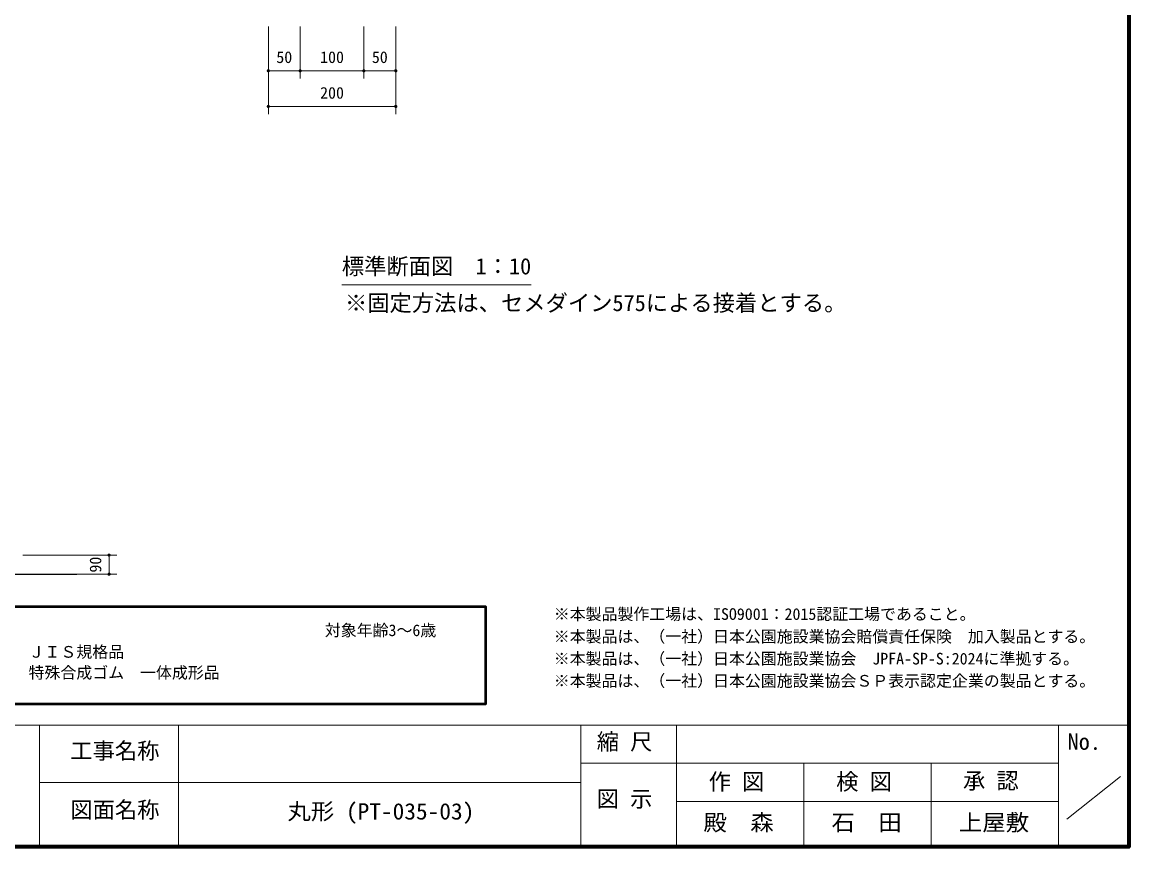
# Model space of a CAD drawing. Units: millimetres at full size, sheet at 1:10, with parts at other scales. Extents: x 150 to 4050, y 150 to 2820.
# Drawn here: x 2313 to 4050, y 150 to 1445 of the extents above; entities that cross this region are included whole.
import ezdxf
from ezdxf.enums import TextEntityAlignment as Align

# ---------------------------------------------------------------- set-up
doc = ezdxf.new("R2010")
doc.units = ezdxf.units.MM
doc.header["$LTSCALE"] = 10
for name, color, linetype in [('D-BGD-TXT', 7, 'Continuous'), ('D-DOC\u3000文章(説明、指示、参照事項等)', 7, 'Continuous'), ('D-MTR-TXT\u3000文字列、数量表示文字列', 7, 'Continuous')]:
    doc.layers.add(name, color=color, linetype=linetype)
for name, color, linetype, lineweight in [('D-STR-DIM\u3000寸法線、寸法値', 7, 'Continuous', 13), ('D-STR-HTXT\u3000旗上げ', 7, 'Continuous', 13), ('D-STR\u3000構造物外形線', 1, 'Continuous', 25), ('D-TTL', 7, 'Continuous', 70), ('D-TTL-FRAM', 7, 'Continuous', 13), ('D-TTL-FRAM\u3000タイトル枠、凡例図枠', 2, 'Continuous', 50), ('D-TTL-TXT', 7, 'Continuous', 13)]:
    doc.layers.add(name, color=color, linetype=linetype, lineweight=lineweight)
doc.styles.add('ＭＳ ゴシック', font='')
doc.styles.get('ＭＳ ゴシック').set_extended_font_data('MS Gothic')

# ---------------------------------------------------------------- blocks, each defined once
blk = doc.blocks.new('filled_dot')
at = {"color": 0, "linetype": 'Continuous', "lineweight": -2, "const_width": 1.25}
blk.add_lwpolyline([(-0.625, 0, 1), (0.625, 0, 1)], format="xyb", close=True, dxfattribs=at)

msp = doc.modelspace()

# ---------------------------------------------------------------- linework, layer by layer
at = {"layer": 'D-STR-DIM\u3000寸法線、寸法値'}
for p, q in [((2699.06, 1438.13), (2699.06, 1356.48)), ((2749.06, 1438.13), (2749.06, 1356.48)), ((2749.06, 1438.13), (2749.06, 1356.48)), ((2849.06, 1438.13), (2849.06, 1356.48)), ((2849.06, 1438.13), (2849.06, 1356.48)), ((2899.06, 1438.13), (2899.06, 1356.48)), ((2699.06, 1402.48), (2699.06, 1300.48)), ((2899.06, 1402.48), (2899.06, 1300.48)), ((2699.06, 1368.48), (2749.06, 1368.48)), ((2749.06, 1368.48), (2849.06, 1368.48)), ((2849.06, 1368.48), (2899.06, 1368.48)), ((2899.06, 1312.48), (2699.06, 1312.48)), ((2313.41, 608.1), (2461.02, 608.1)), ((2449.02, 578.1), (2449.02, 608.1)), ((2313.41, 578.1), (2461.02, 578.1))]:
    msp.add_line(p, q, dxfattribs=at)
at = {"layer": 'D-STR-HTXT\u3000旗上げ'}
msp.add_line((2814.36, 1032.45), (3111.86, 1032.45), dxfattribs=at)
at = {"layer": 'D-STR\u3000構造物外形線'}
msp.add_line((491.63, 578.1), (2398.3, 578.1), dxfattribs=at)
at = {"layer": 'D-TTL'}
msp.add_lwpolyline([(150, 150), (150, 2820), (4050, 2820), (4050, 150)], close=True, dxfattribs=at)
at = {"layer": 'D-TTL-FRAM'}
for p, q in [((150, 341.22), (4050, 341.22)), ((3189.61, 341.22), (3189.61, 150)), ((3339.61, 341.22), (3339.61, 150)), ((3939.61, 341.22), (3939.61, 150)), ((3339.61, 281.22), (3189.61, 281.22)), ((3339.61, 281.22), (3939.61, 281.22)), ((3539.61, 150), (3539.61, 281.22)), ((3739.61, 281.22), (3739.61, 150)), ((3952.66, 193.47), (4036.66, 260.67)), ((3189.61, 251.22), (2339.61, 251.22)), ((3939.61, 221.22), (3339.61, 221.22))]:
    msp.add_line(p, q, dxfattribs=at)
at = {"layer": 'D-TTL-FRAM\u3000タイトル枠、凡例図枠'}
msp.add_lwpolyline([(2187.07, 527.47), (3039.97, 527.47), (3039.97, 374.29), (2187.07, 374.29)], close=True, dxfattribs=at)
at = {"layer": 'D-TTL-TXT'}
for p, q in [((2339.61, 341.22), (2339.61, 150)), ((2557.98, 150), (2557.98, 341.22))]:
    msp.add_line(p, q, dxfattribs=at)

# ---------------------------------------------------------------- block references
at = {"layer": 'D-STR-DIM\u3000寸法線、寸法値', "xscale": 2, "yscale": 2}
for p in [(2699.06, 1368.48), (2749.06, 1368.48), (2849.06, 1368.48), (2699.06, 1312.48)]:
    msp.add_blockref('filled_dot', p, dxfattribs=at)
for p, rotation in [((2749.06, 1368.48), 180), ((2849.06, 1368.48), 180), ((2899.06, 1368.48), 180), ((2899.06, 1312.48), 180), ((2449.02, 608.1), 270), ((2449.02, 578.1), 90)]:
    msp.add_blockref('filled_dot', p, dxfattribs=dict(at, rotation=rotation))

# ---------------------------------------------------------------- texts
at = {"layer": 'D-BGD-TXT', "style": 'ＭＳ ゴシック', "width": 1.05}
for s, p in [('丸形 (PT-035-03)', (2729.02, 185.23)), ('殿\u3000森', (3382.14, 167.73)), ('石\u3000田', (3583.15, 167.73)), ('上屋敷', (3783.15, 167.73))]:
    msp.add_text(s, height=25.66, dxfattribs=at).set_placement(p, align=Align.BOTTOM_LEFT)
at = {"layer": 'D-DOC\u3000文章(説明、指示、参照事項等)', "style": 'ＭＳ ゴシック'}
msp.add_text('対象年齢3～6歳', height=18.33, dxfattribs=at).set_placement((2787.73, 475.39), align=Align.BOTTOM_LEFT)
for s, p in [('\u3000鋼材\u3000\u3000ＪＩＳ規格品', (2197.62, 465.34)), ('\u3000砂場枠\u3000特殊合成ゴム\u3000一体成形品', (2197.62, 432.72))]:
    msp.add_text(s, height=18.33, dxfattribs=at).set_placement(p, align=Align.TOP_LEFT)
at = {"layer": 'D-MTR-TXT\u3000文字列、数量表示文字列', "style": 'ＭＳ ゴシック'}
for s, p in [('※本製品製作工場は、ISO9001：2015認証工場であること。', (3147.15, 500.86)), ('※本製品は、（一社）日本公園施設業協会賠償責任保険\u3000加入製品とする。\u3000', (3147.15, 465.63)), ('※本製品は、（一社）日本公園施設業協会\u3000JPFA-SP-S:2024に準拠する。', (3147.15, 430.84)), ('※本製品は、（一社）日本公園施設業協会ＳＰ表示認定企業の製品とする。', (3147.15, 396.05))]:
    msp.add_text(s, height=18.33, dxfattribs=at).set_placement(p, align=Align.BOTTOM_LEFT)
at = {"layer": 'D-STR-DIM\u3000寸法線、寸法値', "style": 'ＭＳ ゴシック'}
for s, p in [('50', (2724.06, 1389.86)), ('100', (2799.06, 1389.86)), ('50', (2874.06, 1389.86)), ('200', (2799.06, 1333.86))]:
    msp.add_text(s, height=18.33, dxfattribs=at).set_placement(p, align=Align.MIDDLE_CENTER)
msp.add_text('90', height=18.33, rotation=90, dxfattribs=at).set_placement((2427.64, 593.1), align=Align.MIDDLE_CENTER)
at = {"layer": 'D-STR-HTXT\u3000旗上げ', "style": 'ＭＳ ゴシック'}
for s, p in [('標準断面図\u30001：10', (2814.36, 1074.45)), ('※固定方法は、セメダイン575による接着とする。', (2819.26, 1016.85))]:
    msp.add_text(s, height=25.66, dxfattribs=at).set_placement(p, align=Align.TOP_LEFT)
at = {"layer": 'D-TTL-TXT', "style": 'ＭＳ ゴシック'}
for s, p in [('縮 尺', (3214.57, 294.66)), ('工事名称', (2388.08, 280.3)), ('No.', (3953.82, 294.66)), ('作 図', (3390.31, 231.89)), ('検 図', (3590.45, 231.89)), ('承 認', (3789.57, 233.39)), ('図 示', (3214.57, 204.87)), ('図面名称', (2388.08, 187.7))]:
    msp.add_text(s, height=25.66, dxfattribs=at).set_placement(p, align=Align.BOTTOM_LEFT)

doc.saveas('drawing.dxf')
